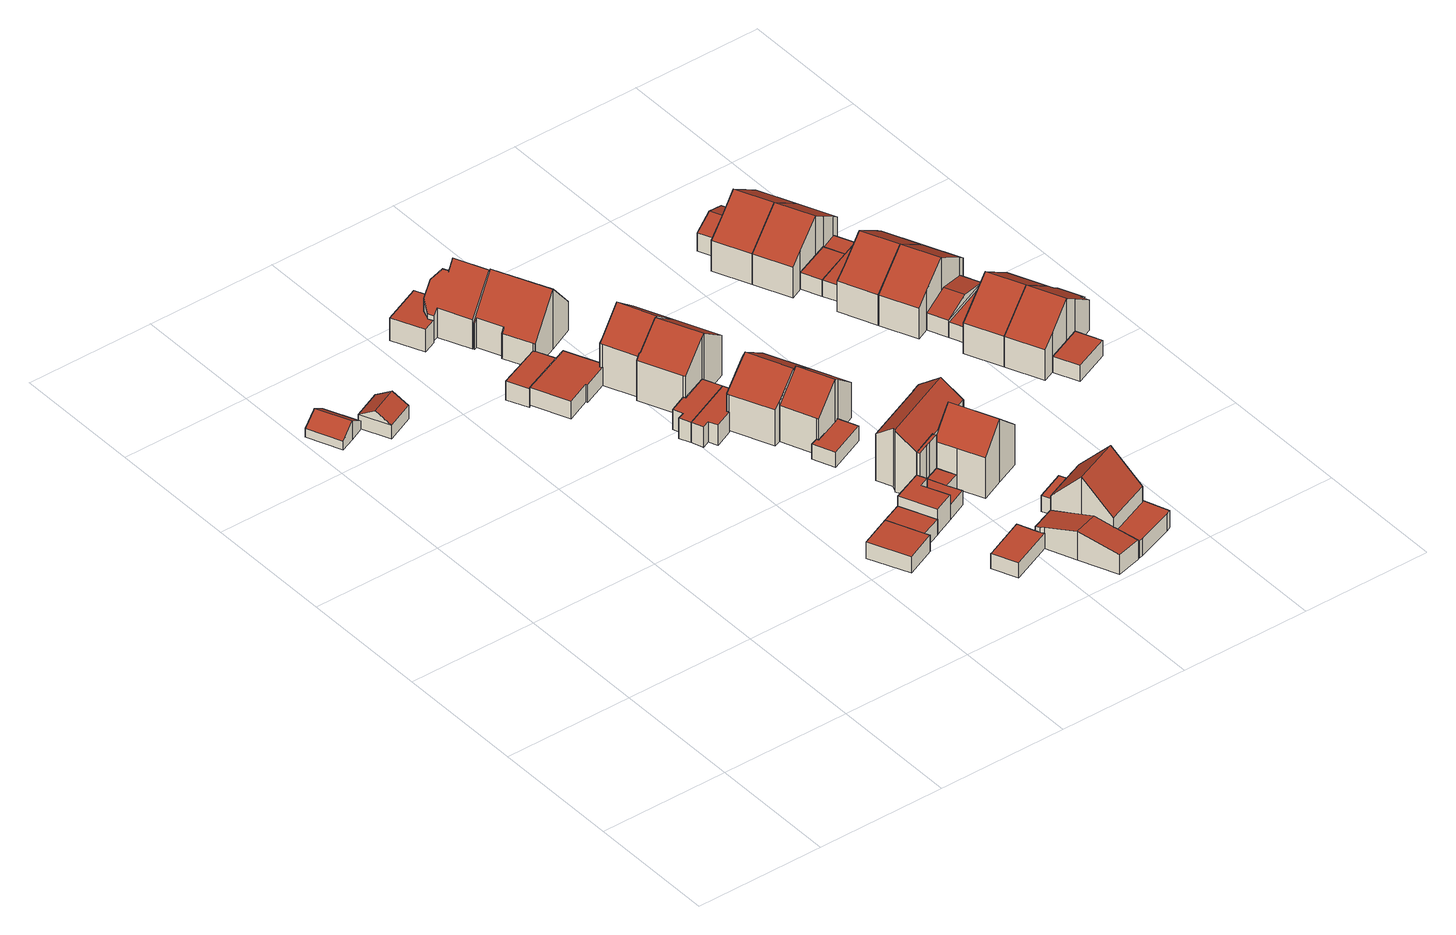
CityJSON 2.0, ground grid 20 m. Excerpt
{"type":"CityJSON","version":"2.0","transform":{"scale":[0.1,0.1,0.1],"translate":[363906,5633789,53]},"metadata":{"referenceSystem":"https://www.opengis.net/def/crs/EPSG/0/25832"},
"CityObjects":{
"building1":{"type":"Building","attributes":{"Geometrietyp2DReferenz":"3000","Gemeindeschluessel":"05315000","function":"31001_1313","roofType":"3100","measuredHeight":3.17,"storeysAboveGround":1},"address":[{"country":"Germany","locality":"Köln","thoroughfareNumber":"41","thoroughfareName":"Urbanusstr."}],"geometry":[{"type":"Solid","lod":"2","boundaries":[[[[0,1,2,3]],[[4,5,1,0]],[[6,7,5,4]],[[8,9,7,6]],[[10,11,9,8]],[[12,13,11,10]],[[3,2,13,12]],[[6,4,0,3,8]],[[12,10,8,3]],[[1,5,7,9,11,13,2]]]],"semantics":{"surfaces":[{"type":"WallSurface"},{"type":"RoofSurface"},{"type":"GroundSurface"}],"values":[[0,0,0,0,0,0,0,1,1,2]]}}]},
"building2":{"type":"Building","attributes":{"Geometrietyp2DReferenz":"3000","Gemeindeschluessel":"05315000","function":"31001_1313","roofType":"3100","measuredHeight":3.73,"storeysAboveGround":1},"address":[{"country":"Germany","locality":"Köln","thoroughfareNumber":"41","thoroughfareName":"Urbanusstr."}],"geometry":[{"type":"Solid","lod":"2","boundaries":[[[[14,15,16,17]],[[18,19,15,14]],[[20,21,19,18]],[[17,16,21,20]],[[14,22,18]],[[20,23,17]],[[17,23,22,14]],[[18,22,23,20]],[[15,19,21,16]]]],"semantics":{"surfaces":[{"type":"WallSurface"},{"type":"RoofSurface"},{"type":"GroundSurface"}],"values":[[0,0,0,0,0,0,1,1,2]]}}]},
"building3":{"type":"Building","attributes":{"Geometrietyp2DReferenz":"3000","Gemeindeschluessel":"05315000","function":"51009_1611","roofType":"1000","measuredHeight":2.69},"geometry":[{"type":"Solid","lod":"2","boundaries":[[[[24,25,26,27]],[[28,29,25,24]],[[30,31,29,28]],[[32,33,31,30]],[[27,26,33,32]],[[30,28,24,27,32]],[[25,29,31,33,26]]]],"semantics":{"surfaces":[{"type":"WallSurface"},{"type":"RoofSurface"},{"type":"GroundSurface"}],"values":[[0,0,0,0,0,1,2]]}}]},
"building4":{"type":"Building","attributes":{"Geometrietyp2DReferenz":"3000","Gemeindeschluessel":"05315000","function":"31001_2463","roofType":"1000","measuredHeight":3.12,"storeysAboveGround":1},"address":[{"country":"Germany","locality":"Köln","thoroughfareNumber":"41","thoroughfareName":"Urbanusstr."}],"geometry":[{"type":"Solid","lod":"2","boundaries":[[[[34,35,36,37]],[[38,39,35,34]],[[40,41,39,38]],[[42,43,41,40]],[[44,45,43,42]],[[46,47,45,44]],[[37,36,47,46]],[[44,42,40,38,34,37,46]],[[35,39,41,43,45,47,36]]]],"semantics":{"surfaces":[{"type":"WallSurface"},{"type":"RoofSurface"},{"type":"GroundSurface"}],"values":[[0,0,0,0,0,0,0,1,2]]}}]},
"building5":{"type":"Building","attributes":{"Geometrietyp2DReferenz":"3000","Gemeindeschluessel":"05315000","function":"31001_2463","roofType":"1000","measuredHeight":2.92,"storeysAboveGround":1},"address":[{"country":"Germany","locality":"Köln","thoroughfareNumber":"39a","thoroughfareName":"Urbanusstr."}],"geometry":[{"type":"Solid","lod":"2","boundaries":[[[[48,49,50,40]],[[51,52,49,48]],[[53,54,52,51]],[[55,56,54,53]],[[57,58,56,55]],[[59,60,58,57]],[[61,62,60,59]],[[42,63,62,61]],[[40,50,63,42]],[[61,59,57,55,53,51,48,40,42]],[[49,52,54,56,58,60,62,63,50]]]],"semantics":{"surfaces":[{"type":"WallSurface"},{"type":"RoofSurface"},{"type":"GroundSurface"}],"values":[[0,0,0,0,0,0,0,0,0,1,2]]}}]},
"building6":{"type":"Building","attributes":{"Geometrietyp2DReferenz":"3000","Gemeindeschluessel":"05315000","function":"31001_2463","roofType":"1000","measuredHeight":3.63,"storeysAboveGround":1},"address":[{"country":"Germany","locality":"Köln","thoroughfareNumber":"41","thoroughfareName":"Urbanusstr."}],"geometry":[{"type":"Solid","lod":"2","boundaries":[[[[64,65,66,67]],[[68,69,65,64]],[[70,71,69,68]],[[72,73,71,70]],[[74,75,73,72]],[[76,77,75,74]],[[78,79,77,76]],[[80,81,79,78]],[[82,83,81,80]],[[67,66,83,82]],[[80,78,76,74,72,70,68,64,67,82]],[[65,69,71,73,75,77,79,81,83,66]]]],"semantics":{"surfaces":[{"type":"WallSurface"},{"type":"RoofSurface"},{"type":"GroundSurface"}],"values":[[0,0,0,0,0,0,0,0,0,0,1,2]]}}]},
"building7":{"type":"Building","attributes":{"Geometrietyp2DReferenz":"3000","Gemeindeschluessel":"05315000","function":"51009_1611","roofType":"1000","measuredHeight":2.57},"geometry":[{"type":"Solid","lod":"2","boundaries":[[[[84,85,86,87]],[[24,88,85,84]],[[27,89,88,24]],[[87,86,89,27]],[[24,84,87,27]],[[85,88,89,86]]]],"semantics":{"surfaces":[{"type":"WallSurface"},{"type":"RoofSurface"},{"type":"GroundSurface"}],"values":[[0,0,0,0,1,2]]}}]},
"building8":{"type":"Building","attributes":{"Geometrietyp2DReferenz":"3000","Gemeindeschluessel":"05315000","function":"31001_1010","roofType":"3100","measuredHeight":9.88,"storeysAboveGround":1},"address":[{"country":"Germany","locality":"Köln","thoroughfareNumber":"41","thoroughfareName":"Urbanusstr."}],"geometry":[{"type":"Solid","lod":"2","boundaries":[[[[90,91,92,93]],[[94,95,91,90]],[[96,97,95,94]],[[98,99,97,96]],[[100,101,99,98]],[[102,103,101,100]],[[104,105,103,102]],[[106,107,105,104]],[[108,109,107,106]],[[110,111,109,108]],[[112,113,111,110]],[[114,115,113,112]],[[116,117,115,114]],[[93,92,117,116]],[[110,108,106,104,102,100,98,96,94,90,93,112]],[[116,114,112,93]],[[91,95,97,99,101,103,105,107,109,111,113,115,117,92]]]],"semantics":{"surfaces":[{"type":"WallSurface"},{"type":"RoofSurface"},{"type":"GroundSurface"}],"values":[[0,0,0,0,0,0,0,0,0,0,0,0,0,0,1,1,2]]}}]},
"building9":{"type":"Building","attributes":{"Geometrietyp2DReferenz":"3000","Gemeindeschluessel":"05315000","function":"31001_2000","roofType":"1000","measuredHeight":4.14,"storeysAboveGround":1},"address":[{"country":"Germany","locality":"Köln","thoroughfareNumber":"33","thoroughfareName":"Urbanusstr."}],"geometry":[{"type":"Solid","lod":"2","boundaries":[[[[118,119,120,121]],[[122,123,119,118]],[[124,125,123,122]],[[126,127,125,124]],[[128,129,127,126]],[[130,131,129,128]],[[121,120,131,130]],[[128,126,124,122,118,121,130]],[[119,123,125,127,129,131,120]]]],"semantics":{"surfaces":[{"type":"WallSurface"},{"type":"RoofSurface"},{"type":"GroundSurface"}],"values":[[0,0,0,0,0,0,0,1,2]]}}]},
"building10":{"type":"Building","attributes":{"Geometrietyp2DReferenz":"3000","Gemeindeschluessel":"05315000","function":"31001_2463","roofType":"1000","measuredHeight":2.51,"storeysAboveGround":1},"address":[{"country":"Germany","locality":"Köln","thoroughfareNumber":"31","thoroughfareName":"Urbanusstr."}],"geometry":[{"type":"Solid","lod":"2","boundaries":[[[[132,133,134,135]],[[136,137,133,132]],[[138,139,137,136]],[[140,141,139,138]],[[142,143,141,140]],[[135,134,143,142]],[[140,138,136,132,135,142]],[[133,137,139,141,143,134]]]],"semantics":{"surfaces":[{"type":"WallSurface"},{"type":"RoofSurface"},{"type":"GroundSurface"}],"values":[[0,0,0,0,0,0,1,2]]}}]},
"building11":{"type":"Building","attributes":{"Geometrietyp2DReferenz":"3000","Gemeindeschluessel":"05315000","function":"31001_2463","roofType":"1000","measuredHeight":3.26,"storeysAboveGround":1},"address":[{"country":"Germany","locality":"Köln","thoroughfareNumber":"39","thoroughfareName":"Urbanusstr."}],"geometry":[{"type":"Solid","lod":"2","boundaries":[[[[144,145,146,147]],[[148,149,145,144]],[[150,151,149,148]],[[152,153,151,150]],[[154,155,153,152]],[[156,157,155,154]],[[158,159,157,156]],[[147,146,159,158]],[[156,154,152,150,148,144,147,158]],[[145,149,151,153,155,157,159,146]]]],"semantics":{"surfaces":[{"type":"WallSurface"},{"type":"RoofSurface"},{"type":"GroundSurface"}],"values":[[0,0,0,0,0,0,0,0,1,2]]}}]},
"building12":{"type":"Building","attributes":{"Geometrietyp2DReferenz":"3000","Gemeindeschluessel":"05315000","function":"31001_2463","roofType":"1000","measuredHeight":3.24,"storeysAboveGround":1},"address":[{"country":"Germany","locality":"Köln","thoroughfareNumber":"37","thoroughfareName":"Urbanusstr."}],"geometry":[{"type":"Solid","lod":"2","boundaries":[[[[160,161,155,154]],[[162,163,161,160]],[[164,165,163,162]],[[166,167,165,164]],[[168,169,167,166]],[[170,171,169,168]],[[156,157,171,170]],[[154,155,157,156]],[[170,168,166,164,162,160,154,156]],[[161,163,165,167,169,171,157,155]]]],"semantics":{"surfaces":[{"type":"WallSurface"},{"type":"RoofSurface"},{"type":"GroundSurface"}],"values":[[0,0,0,0,0,0,0,0,1,2]]}}]},
"building13":{"type":"Building","attributes":{"Geometrietyp2DReferenz":"3000","Gemeindeschluessel":"05315000","function":"31001_1010","roofType":"3100","measuredHeight":9.89,"storeysAboveGround":1},"address":[{"country":"Germany","locality":"Köln","thoroughfareNumber":"41","thoroughfareName":"Urbanusstr."}],"geometry":[{"type":"Solid","lod":"2","boundaries":[[[[172,173,174,175]],[[176,177,173,172]],[[178,179,177,176]],[[180,91,179,178]],[[181,182,91,180]],[[116,117,182,181]],[[183,184,117,116]],[[185,186,184,183]],[[187,188,186,185]],[[189,190,188,187]],[[191,192,190,189]],[[193,194,192,191]],[[195,196,194,193]],[[197,198,196,195]],[[199,200,198,197]],[[175,174,200,199]],[[180,178,176,172,175,199,197,195,193,181]],[[191,189,187,185,183,116,181,193]],[[173,177,179,91,182,117,184,186,188,190,192,194,196,198,200,174]]]],"semantics":{"surfaces":[{"type":"WallSurface"},{"type":"RoofSurface"},{"type":"GroundSurface"}],"values":[[0,0,0,0,0,0,0,0,0,0,0,0,0,0,0,0,1,1,2]]}}]},
"building14":{"type":"Building","attributes":{"Geometrietyp2DReferenz":"3000","Gemeindeschluessel":"05315000","function":"31001_2463","roofType":"1000","measuredHeight":2.37,"storeysAboveGround":1},"address":[{"country":"Germany","locality":"Köln","thoroughfareNumber":"33","thoroughfareName":"Urbanusstr."}],"geometry":[{"type":"Solid","lod":"2","boundaries":[[[[201,119,123,202]],[[203,204,119,201]],[[205,206,204,203]],[[207,208,206,205]],[[209,127,208,207]],[[210,125,127,209]],[[202,123,125,210]],[[209,207,205,203,201,202,210]],[[119,204,206,208,127,125,123]]]],"semantics":{"surfaces":[{"type":"WallSurface"},{"type":"RoofSurface"},{"type":"GroundSurface"}],"values":[[0,0,0,0,0,0,0,1,2]]}}]},
"building15":{"type":"Building","attributes":{"Geometrietyp2DReferenz":"3000","Gemeindeschluessel":"05315000","function":"31001_1010","roofType":"3100","measuredHeight":10.36,"storeysAboveGround":2},"address":[{"country":"Germany","locality":"Köln","thoroughfareNumber":"39a","thoroughfareName":"Urbanusstr."}],"geometry":[{"type":"Solid","lod":"2","boundaries":[[[[211,56,212,213]],[[214,54,56,211]],[[215,52,54,214]],[[216,217,52,215]],[[218,219,217,216]],[[220,221,219,218]],[[222,223,221,220]],[[224,225,223,222]],[[213,212,225,224]],[[215,214,211,213,224,222,216]],[[220,218,216,222]],[[56,54,52,217,219,221,223,225,212]]]],"semantics":{"surfaces":[{"type":"WallSurface"},{"type":"RoofSurface"},{"type":"GroundSurface"}],"values":[[0,0,0,0,0,0,0,0,0,1,1,2]]}}]},
"building16":{"type":"Building","attributes":{"Geometrietyp2DReferenz":"3000","Gemeindeschluessel":"05315000","function":"31001_1010","roofType":"3100","measuredHeight":10.26,"storeysAboveGround":2},"address":[{"country":"Germany","locality":"Köln","thoroughfareNumber":"39","thoroughfareName":"Urbanusstr."}],"geometry":[{"type":"Solid","lod":"2","boundaries":[[[[226,227,228,229]],[[230,231,227,226]],[[232,233,231,230]],[[234,235,233,232]],[[236,237,235,234]],[[220,238,237,236]],[[239,240,238,220]],[[241,242,240,239]],[[243,244,242,241]],[[229,228,244,243]],[[234,232,230,226,229,243,241,236]],[[239,220,236,241]],[[227,231,233,235,237,238,240,242,244,228]]]],"semantics":{"surfaces":[{"type":"WallSurface"},{"type":"RoofSurface"},{"type":"GroundSurface"}],"values":[[0,0,0,0,0,0,0,0,0,0,1,1,2]]}}]},
"building17":{"type":"Building","attributes":{"Geometrietyp2DReferenz":"3000","Gemeindeschluessel":"05315000","function":"31001_2463","roofType":"1000","measuredHeight":2.5,"storeysAboveGround":1},"address":[{"country":"Germany","locality":"Köln","thoroughfareNumber":"35","thoroughfareName":"Urbanusstr."}],"geometry":[{"type":"Solid","lod":"2","boundaries":[[[[245,246,247,248]],[[249,250,246,245]],[[251,252,250,249]],[[253,254,252,251]],[[255,256,254,253]],[[248,247,256,255]],[[253,251,249,245,248,255]],[[246,250,252,254,256,247]]]],"semantics":{"surfaces":[{"type":"WallSurface"},{"type":"RoofSurface"},{"type":"GroundSurface"}],"values":[[0,0,0,0,0,0,1,2]]}}]},
"building18":{"type":"Building","attributes":{"Geometrietyp2DReferenz":"3000","Gemeindeschluessel":"05315000","function":"31001_1010","roofType":"3100","measuredHeight":9.47,"storeysAboveGround":2},"address":[{"country":"Germany","locality":"Köln","thoroughfareNumber":"37","thoroughfareName":"Urbanusstr."}],"geometry":[{"type":"Solid","lod":"2","boundaries":[[[[257,258,259,260]],[[261,262,258,257]],[[263,264,262,261]],[[265,266,264,263]],[[267,268,266,265]],[[269,270,268,267]],[[271,272,270,269]],[[273,274,272,271]],[[260,259,274,273]],[[267,265,263,261,257,260,269]],[[273,271,269,260]],[[258,262,264,266,268,270,272,274,259]]]],"semantics":{"surfaces":[{"type":"WallSurface"},{"type":"RoofSurface"},{"type":"GroundSurface"}],"values":[[0,0,0,0,0,0,0,0,0,1,1,2]]}}]},
"building19":{"type":"Building","attributes":{"Geometrietyp2DReferenz":"3000","Gemeindeschluessel":"05315000","function":"31001_2000","roofType":"1000","measuredHeight":2.25,"storeysAboveGround":1},"address":[{"country":"Germany","locality":"Köln","thoroughfareNumber":"33","thoroughfareName":"Urbanusstr."}],"geometry":[{"type":"Solid","lod":"2","boundaries":[[[[275,276,277,278]],[[279,206,276,275]],[[280,204,206,279]],[[278,277,204,280]],[[279,275,278,280]],[[276,206,204,277]]]],"semantics":{"surfaces":[{"type":"WallSurface"},{"type":"RoofSurface"},{"type":"GroundSurface"}],"values":[[0,0,0,0,1,2]]}}]},
"building20":{"type":"Building","attributes":{"Geometrietyp2DReferenz":"3000","Gemeindeschluessel":"05315000","function":"31001_1010","roofType":"3100","measuredHeight":9.41,"storeysAboveGround":2},"address":[{"country":"Germany","locality":"Köln","thoroughfareNumber":"35","thoroughfareName":"Urbanusstr."}],"geometry":[{"type":"Solid","lod":"2","boundaries":[[[[281,282,250,283]],[[284,246,282,281]],[[285,247,246,284]],[[286,258,247,285]],[[287,288,258,286]],[[273,274,288,287]],[[289,290,274,273]],[[283,250,290,289]],[[286,285,284,281,287]],[[283,289,273,287,281]],[[282,246,247,258,288,274,290,250]]]],"semantics":{"surfaces":[{"type":"WallSurface"},{"type":"RoofSurface"},{"type":"GroundSurface"}],"values":[[0,0,0,0,0,0,0,0,1,1,2]]}}]},
"building21":{"type":"Building","attributes":{"Gemeindeschluessel":"05315000","Geometrietyp2DReferenz":"3000","function":"31001_1010"},"address":[{"country":"Germany","locality":"Köln","thoroughfareNumber":"33a","thoroughfareName":"Urbanusstr."}],"children":["building21-1","building21-2"]},
"building21-1":{"type":"BuildingPart","attributes":{"roofType":"3100","measuredHeight":9.99,"storeysAboveGround":2},"parents":["building21"],"geometry":[{"type":"MultiSurface","lod":"2","boundaries":[[[291,292,293,294]],[[295,296,292,291]],[[297,298,296,295]],[[299,300,298,297]],[[301,302,300,299]],[[303,304,302,301]],[[305,306,304,303]],[[307,308,306,305]],[[309,310,308,307]],[[311,312,310,309]],[[313,314,312,311]],[[291,294,315,313,311,309,307,295]],[[305,303,301,299,297,295,307]],[[316,293,292,296,298,300,302,304,306,308,310,312,314]],[[313,317,315,316,314]],[[293,316,315,294]]],"semantics":{"surfaces":[{"type":"WallSurface"},{"type":"RoofSurface"},{"type":"GroundSurface"},{"type":"ClosureSurface"}],"values":[0,0,0,0,0,0,0,0,0,0,0,1,1,2,3,3]}}]},
"building21-2":{"type":"BuildingPart","attributes":{"roofType":"1000","measuredHeight":7.59,"storeysAboveGround":2},"address":[{"country":"Germany","locality":"Köln","thoroughfareNumber":"33a","thoroughfareName":"Urbanusstr."}],"parents":["building21"],"geometry":[{"type":"MultiSurface","lod":"2","boundaries":[[[318,319,314,320]],[[321,322,319,318]],[[323,324,322,321]],[[325,326,324,323]],[[294,293,326,325]],[[323,321,318,320,315,294,325]],[[316,314,319,322,324,326,293]],[[294,315,316,293]],[[320,313,317]],[[315,317,313,314,316]]],"semantics":{"surfaces":[{"type":"WallSurface"},{"type":"RoofSurface"},{"type":"GroundSurface"},{"type":"ClosureSurface"}],"values":[0,0,0,0,0,1,2,3,0,3]}}]},
"building22":{"type":"Building","attributes":{"Gemeindeschluessel":"05315000","Geometrietyp2DReferenz":"3000","function":"31001_1010"},"address":[{"country":"Germany","locality":"Köln","thoroughfareNumber":"31","thoroughfareName":"Urbanusstr."}],"children":["building22-1","building22-2"]},
"building22-1":{"type":"BuildingPart","attributes":{"roofType":"3100","measuredHeight":10.35,"storeysAboveGround":2},"parents":["building22"],"geometry":[{"type":"MultiSurface","lod":"2","boundaries":[[[327,328,329,330]],[[331,332,328,327]],[[333,334,332,331]],[[335,336,334,333]],[[337,338,336,335]],[[337,335,333,339]],[[331,327,330,339,333]],[[340,329,328,332,334,336,338]],[[339,341,342,343,337]],[[342,341,340,344]],[[344,338,343,342]],[[339,330,345,341]],[[341,345,329,340]]],"semantics":{"surfaces":[{"type":"WallSurface"},{"type":"RoofSurface"},{"type":"GroundSurface"},{"type":"ClosureSurface"}],"values":[0,0,0,0,0,1,1,2,0,3,3,0,3]}}]},
"building22-2":{"type":"BuildingPart","attributes":{"roofType":"3100","measuredHeight":4.65,"storeysAboveGround":2},"address":[{"country":"Germany","locality":"Köln","thoroughfareNumber":"31","thoroughfareName":"Urbanusstr."}],"parents":["building22"],"geometry":[{"type":"MultiSurface","lod":"2","boundaries":[[[346,139,347,348]],[[349,350,139,346]],[[351,137,350,349]],[[352,353,137,351]],[[345,329,353,352]],[[354,355,338,343]],[[356,357,355,354]],[[348,347,357,356]],[[356,354,343,342,348]],[[345,352,351,349,346,348,342]],[[139,350,137,353,329,344,338,355,357,347]],[[340,344,329]],[[341,342,344,340]],[[345,341,340,329]],[[342,343,338,344]]],"semantics":{"surfaces":[{"type":"WallSurface"},{"type":"RoofSurface"},{"type":"GroundSurface"},{"type":"ClosureSurface"}],"values":[0,0,0,0,0,0,0,0,1,1,2,0,3,3,3]}}]},
"building23":{"type":"Building","attributes":{"Geometrietyp2DReferenz":"3000","Gemeindeschluessel":"05315000","function":"31001_1010","roofType":"3100","measuredHeight":10.21,"storeysAboveGround":2},"address":[{"country":"Germany","locality":"Köln","thoroughfareNumber":"33","thoroughfareName":"Urbanusstr."}],"geometry":[{"type":"Solid","lod":"2","boundaries":[[[[358,277,276,359]],[[360,361,277,358]],[[362,363,361,360]],[[364,365,363,362]],[[366,367,365,364]],[[368,369,367,366]],[[370,371,369,368]],[[359,276,371,370]],[[360,358,359,370,368,362]],[[366,364,362,368]],[[277,361,363,365,367,369,371,276]]]],"semantics":{"surfaces":[{"type":"WallSurface"},{"type":"RoofSurface"},{"type":"GroundSurface"}],"values":[[0,0,0,0,0,0,0,0,1,1,2]]}}]},
"building24":{"type":"Building","attributes":{"Geometrietyp2DReferenz":"3000","Gemeindeschluessel":"05315000","function":"31001_2463","roofType":"1000","measuredHeight":2.65,"storeysAboveGround":1},"address":[{"country":"Germany","locality":"Köln","thoroughfareNumber":"31","thoroughfareName":"Urbanusstr."}],"geometry":[{"type":"Solid","lod":"2","boundaries":[[[[372,332,373,374]],[[375,328,332,372]],[[376,377,328,375]],[[374,373,377,376]],[[375,372,374,376]],[[332,328,377,373]]]],"semantics":{"surfaces":[{"type":"WallSurface"},{"type":"RoofSurface"},{"type":"GroundSurface"}],"values":[[0,0,0,0,1,2]]}}]},
"building25":{"type":"Building","attributes":{"Geometrietyp2DReferenz":"3000","Gemeindeschluessel":"05315000","function":"31001_2463","roofType":"1000","measuredHeight":2.82,"storeysAboveGround":1},"address":[{"country":"Germany","locality":"Köln","thoroughfareNumber":"31","thoroughfareName":"Urbanusstr."}],"geometry":[{"type":"Solid","lod":"2","boundaries":[[[[378,379,380,381]],[[382,383,379,378]],[[384,385,383,382]],[[386,387,385,384]],[[388,389,387,386]],[[390,391,389,388]],[[392,393,391,390]],[[394,395,393,392]],[[381,380,395,394]],[[392,390,388,386,384,382,378,381,394]],[[379,383,385,387,389,391,393,395,380]]]],"semantics":{"surfaces":[{"type":"WallSurface"},{"type":"RoofSurface"},{"type":"GroundSurface"}],"values":[[0,0,0,0,0,0,0,0,0,1,2]]}}]},
"building26":{"type":"Building","attributes":{"Geometrietyp2DReferenz":"3000","Gemeindeschluessel":"05315000","function":"31001_2463","roofType":"3100","measuredHeight":4.26,"storeysAboveGround":1},"address":[{"country":"Germany","locality":"Köln","thoroughfareNumber":"40","thoroughfareName":"Urbanusstr."}],"geometry":[{"type":"Solid","lod":"2","boundaries":[[[[396,397,398,399]],[[400,401,397,396]],[[402,403,401,400]],[[399,398,403,402]],[[396,404,400]],[[402,405,399]],[[399,405,404,396]],[[400,404,405,402]],[[397,401,403,398]]]],"semantics":{"surfaces":[{"type":"WallSurface"},{"type":"RoofSurface"},{"type":"GroundSurface"}],"values":[[0,0,0,0,0,0,1,1,2]]}}]},
"building27":{"type":"Building","attributes":{"Geometrietyp2DReferenz":"3000","Gemeindeschluessel":"05315000","function":"31001_1010","roofType":"3100","measuredHeight":9.28,"storeysAboveGround":2},"address":[{"country":"Germany","locality":"Köln","thoroughfareNumber":"40","thoroughfareName":"Urbanusstr."}],"geometry":[{"type":"Solid","lod":"2","boundaries":[[[[406,407,408,409]],[[410,411,407,406]],[[412,413,411,410]],[[414,415,413,412]],[[416,417,415,414]],[[418,419,417,416]],[[420,421,419,418]],[[409,408,421,420]],[[412,410,406,409,414]],[[420,418,416,414,409]],[[407,411,413,415,417,419,421,408]]]],"semantics":{"surfaces":[{"type":"WallSurface"},{"type":"RoofSurface"},{"type":"GroundSurface"}],"values":[[0,0,0,0,0,0,0,0,1,1,2]]}}]},
"building28":{"type":"Building","attributes":{"Geometrietyp2DReferenz":"3000","Gemeindeschluessel":"05315000","function":"31001_2463","roofType":"1000","measuredHeight":2.75,"storeysAboveGround":1},"address":[{"country":"Germany","locality":"Köln","thoroughfareNumber":"38","thoroughfareName":"Urbanusstr."}],"geometry":[{"type":"Solid","lod":"2","boundaries":[[[[422,423,424,425]],[[426,427,423,422]],[[428,429,427,426]],[[425,424,429,428]],[[426,422,425,428]],[[423,427,429,424]]]],"semantics":{"surfaces":[{"type":"WallSurface"},{"type":"RoofSurface"},{"type":"GroundSurface"}],"values":[[0,0,0,0,1,2]]}}]},
"building29":{"type":"Building","attributes":{"Geometrietyp2DReferenz":"3000","Gemeindeschluessel":"05315000","function":"31001_1010","roofType":"3100","measuredHeight":9.24,"storeysAboveGround":2},"address":[{"country":"Germany","locality":"Köln","thoroughfareNumber":"38","thoroughfareName":"Urbanusstr."}],"geometry":[{"type":"Solid","lod":"2","boundaries":[[[[430,431,432,433]],[[434,435,431,430]],[[436,437,435,434]],[[406,407,437,436]],[[409,408,407,406]],[[420,421,408,409]],[[438,439,421,420]],[[440,441,439,438]],[[433,432,441,440]],[[406,436,434,430,409]],[[433,440,438,420,409,430]],[[431,435,437,407,408,421,439,441,432]]]],"semantics":{"surfaces":[{"type":"WallSurface"},{"type":"RoofSurface"},{"type":"GroundSurface"}],"values":[[0,0,0,0,0,0,0,0,0,1,1,2]]}}]},
"building30":{"type":"Building","attributes":{"Geometrietyp2DReferenz":"3000","Gemeindeschluessel":"05315000","function":"31001_2463","roofType":"1000","measuredHeight":2.73,"storeysAboveGround":1},"address":[{"country":"Germany","locality":"Köln","thoroughfareNumber":"36","thoroughfareName":"Urbanusstr."}],"geometry":[{"type":"Solid","lod":"2","boundaries":[[[[442,443,423,422]],[[444,445,443,442]],[[446,447,445,444]],[[448,449,447,446]],[[426,427,449,448]],[[422,423,427,426]],[[448,446,444,442,422,426]],[[443,445,447,449,427,423]]]],"semantics":{"surfaces":[{"type":"WallSurface"},{"type":"RoofSurface"},{"type":"GroundSurface"}],"values":[[0,0,0,0,0,0,1,2]]}}]},
"building31":{"type":"Building","attributes":{"Geometrietyp2DReferenz":"3000","Gemeindeschluessel":"05315000","function":"31001_1010","roofType":"3100","measuredHeight":9.3,"storeysAboveGround":2},"address":[{"country":"Germany","locality":"Köln","thoroughfareNumber":"36","thoroughfareName":"Urbanusstr."}],"geometry":[{"type":"Solid","lod":"2","boundaries":[[[[450,451,452,453]],[[454,455,451,450]],[[456,449,455,454]],[[457,458,449,456]],[[459,447,458,457]],[[460,461,447,459]],[[462,463,461,460]],[[453,452,463,462]],[[456,454,450,453,457]],[[462,460,459,457,453]],[[451,455,449,458,447,461,463,452]]]],"semantics":{"surfaces":[{"type":"WallSurface"},{"type":"RoofSurface"},{"type":"GroundSurface"}],"values":[[0,0,0,0,0,0,0,0,1,1,2]]}}]},
"building32":{"type":"Building","attributes":{"Geometrietyp2DReferenz":"3000","Gemeindeschluessel":"05315000","function":"31001_1010","roofType":"3100","measuredHeight":9.29,"storeysAboveGround":2},"address":[{"country":"Germany","locality":"Köln","thoroughfareNumber":"34","thoroughfareName":"Urbanusstr."}],"geometry":[{"type":"Solid","lod":"2","boundaries":[[[[464,465,466,467]],[[468,469,465,464]],[[450,451,469,468]],[[453,452,451,450]],[[462,463,452,453]],[[470,471,463,462]],[[472,473,471,470]],[[467,466,473,472]],[[450,468,464,467,453]],[[472,470,462,453,467]],[[465,469,451,452,463,471,473,466]]]],"semantics":{"surfaces":[{"type":"WallSurface"},{"type":"RoofSurface"},{"type":"GroundSurface"}],"values":[[0,0,0,0,0,0,0,0,1,1,2]]}}]},
"building33":{"type":"Building","attributes":{"Geometrietyp2DReferenz":"3000","Gemeindeschluessel":"05315000","function":"31001_2463","roofType":"3100","measuredHeight":3.98,"storeysAboveGround":1},"address":[{"country":"Germany","locality":"Köln","thoroughfareNumber":"34","thoroughfareName":"Urbanusstr."}],"geometry":[{"type":"Solid","lod":"2","boundaries":[[[[474,475,473,476]],[[477,478,475,474]],[[479,465,478,477]],[[476,473,465,479]],[[474,480,477]],[[479,481,476]],[[476,481,480,474]],[[477,480,481,479]],[[475,478,465,473]]]],"semantics":{"surfaces":[{"type":"WallSurface"},{"type":"RoofSurface"},{"type":"GroundSurface"}],"values":[[0,0,0,0,0,0,1,1,2]]}}]},
"building34":{"type":"Building","attributes":{"Geometrietyp2DReferenz":"3000","Gemeindeschluessel":"05315000","function":"31001_2463","roofType":"1000","measuredHeight":2.49,"storeysAboveGround":1},"address":[{"country":"Germany","locality":"Köln","thoroughfareNumber":"32","thoroughfareName":"Urbanusstr."}],"geometry":[{"type":"Solid","lod":"2","boundaries":[[[[482,483,475,484]],[[485,486,483,482]],[[487,478,486,485]],[[484,475,478,487]],[[485,482,484,487]],[[483,486,478,475]]]],"semantics":{"surfaces":[{"type":"WallSurface"},{"type":"RoofSurface"},{"type":"GroundSurface"}],"values":[[0,0,0,0,1,2]]}}]},
"building35":{"type":"Building","attributes":{"Geometrietyp2DReferenz":"3000","Gemeindeschluessel":"05315000","function":"31001_1010","roofType":"3100","measuredHeight":9.28,"storeysAboveGround":2},"address":[{"country":"Germany","locality":"Köln","thoroughfareNumber":"32","thoroughfareName":"Urbanusstr."}],"geometry":[{"type":"Solid","lod":"2","boundaries":[[[[488,489,490,491]],[[492,493,489,488]],[[494,486,493,492]],[[495,496,486,494]],[[497,483,496,495]],[[498,499,483,497]],[[500,501,499,498]],[[491,490,501,500]],[[494,492,488,491,495]],[[500,498,497,495,491]],[[489,493,486,496,483,499,501,490]]]],"semantics":{"surfaces":[{"type":"WallSurface"},{"type":"RoofSurface"},{"type":"GroundSurface"}],"values":[[0,0,0,0,0,0,0,0,1,1,2]]}}]},
"building36":{"type":"Building","attributes":{"Geometrietyp2DReferenz":"3000","Gemeindeschluessel":"05315000","function":"51009_1610","roofType":"1000","measuredHeight":2.69},"geometry":[{"type":"Solid","lod":"2","boundaries":[[[[502,503,441,504]],[[505,506,503,502]],[[507,432,506,505]],[[504,441,432,507]],[[505,502,504,507]],[[503,506,432,441]]]],"semantics":{"surfaces":[{"type":"WallSurface"},{"type":"RoofSurface"},{"type":"GroundSurface"}],"values":[[0,0,0,0,1,2]]}}]},
"building37":{"type":"Building","attributes":{"Geometrietyp2DReferenz":"3000","Gemeindeschluessel":"05315000","function":"31001_2463","roofType":"1000","measuredHeight":2.63,"storeysAboveGround":1},"address":[{"country":"Germany","locality":"Köln","thoroughfareNumber":"30","thoroughfareName":"Urbanusstr."}],"geometry":[{"type":"Solid","lod":"2","boundaries":[[[[508,509,510,511]],[[512,513,509,508]],[[514,515,513,512]],[[511,510,515,514]],[[512,508,511,514]],[[509,513,515,510]]]],"semantics":{"surfaces":[{"type":"WallSurface"},{"type":"RoofSurface"},{"type":"GroundSurface"}],"values":[[0,0,0,0,1,2]]}}]},
"building38":{"type":"Building","attributes":{"Geometrietyp2DReferenz":"3000","Gemeindeschluessel":"05315000","function":"31001_1010","roofType":"3100","measuredHeight":9.32,"storeysAboveGround":2},"address":[{"country":"Germany","locality":"Köln","thoroughfareNumber":"30","thoroughfareName":"Urbanusstr."}],"geometry":[{"type":"Solid","lod":"2","boundaries":[[[[516,517,518,519]],[[520,521,517,516]],[[522,523,521,520]],[[524,525,523,522]],[[526,527,525,524]],[[528,529,527,526]],[[488,489,529,528]],[[491,490,489,488]],[[500,501,490,491]],[[530,531,501,500]],[[532,533,531,530]],[[519,518,533,532]],[[488,528,526,524,491]],[[522,520,516,519,532,530,500,491,524]],[[517,521,523,525,527,529,489,490,501,531,533,518]]]],"semantics":{"surfaces":[{"type":"WallSurface"},{"type":"RoofSurface"},{"type":"GroundSurface"}],"values":[[0,0,0,0,0,0,0,0,0,0,0,0,1,1,2]]}}]}
},
"vertices":[
[32,838,22],[32,838,8],[54,847,8],[54,847,39],[10,889,22],[10,889,8],[30,897,38],[30,897,8],[32,898,39],[32,898,8],[54,908,22],[54,908,8],[76,857,22],[76,857,8],
[96,817,30],[96,817,8],[139,836,8],[139,836,30],[76,862,30],[76,862,8],[119,881,30],[119,881,8],[86,839,45],[129,858,45],
[492,205,37],[492,205,10],[469,259,10],[469,259,37],[495,198,37],[495,198,10],[448,177,37],[448,177,10],[421,238,37],[421,238,10],
[328,812,42],[328,812,11],[327,815,11],[327,815,42],[329,812,42],[329,812,11],[341,784,42],[341,784,11],[276,757,42],[276,757,11],[274,755,42],[274,755,11],[260,787,42],[260,787,11],
[358,791,42],[358,791,13],[341,784,13],[381,738,42],[381,738,13],[374,735,42],[374,735,13],[376,731,42],[376,731,13],[338,715,42],[338,715,13],[337,717,42],[337,717,13],[300,701,42],[300,701,13],[276,757,13],
[303,959,45],[303,959,8],[282,1007,8],[282,1007,45],[301,958,45],[301,958,8],[297,966,45],[297,966,8],[281,972,45],[281,972,8],[265,965,45],[265,965,8],[259,949,45],[259,949,8],[263,941,45],[263,941,8],[243,933,45],[243,933,8],[222,981,45],[222,981,8],
[523,218,37],[523,218,11],[500,272,11],[500,272,37],[492,205,11],[469,259,11],
[291,895,61],[291,895,13],[333,914,13],[333,914,111],[270,943,61],[270,943,13],[263,940,53],[263,940,13],[263,941,53],[263,941,13],[259,949,53],[259,949,13],[265,965,66],[265,965,13],[281,972,85],[281,972,13],[297,966,99],[297,966,13],[301,958,99],[301,958,13],[303,959,101],[303,959,13],[311,963,111],[311,963,13],[354,982,61],[354,982,13],[375,932,61],[375,932,13],
[549,287,53],[549,287,12],[547,292,12],[547,292,53],[553,278,53],[553,278,12],[538,271,53],[538,271,12],[555,232,53],[555,232,12],[523,218,53],[523,218,12],[500,272,53],[500,272,12],
[596,145,39],[596,145,14],[534,118,14],[534,118,39],[606,119,39],[606,119,14],[612,107,39],[612,107,14],[547,79,39],[547,79,14],[531,117,39],[531,117,14],
[390,603,45],[390,603,12],[396,588,12],[396,588,45],[417,615,45],[417,615,12],[419,612,45],[419,612,12],[460,630,45],[460,630,12],[472,602,45],[472,602,12],[392,567,45],[392,567,12],[385,584,45],[385,584,12],
[483,574,45],[483,574,12],[443,557,45],[443,557,12],[444,553,45],[444,553,12],[416,541,45],[416,541,12],[410,554,45],[410,554,12],[399,549,45],[399,549,12],
[313,858,61],[313,858,13],[308,856,13],[308,856,54],[297,895,61],[297,895,13],[292,893,55],[292,893,13],[291,895,55],[335,915,111],[335,915,13],[394,889,61],[394,889,13],[402,885,54],[402,885,13],[408,870,54],[408,870,13],[406,862,61],[406,862,13],[412,849,61],[412,849,13],[373,831,111],[373,831,13],[329,812,55],[329,812,13],[328,812,54],[328,812,13],[327,815,54],[327,815,13],
[549,287,36],[553,278,36],[566,295,36],[566,295,12],[577,268,36],[577,268,12],[587,246,36],[587,246,12],[555,232,36],[538,271,36],
[376,731,80],[397,682,13],[397,682,80],[374,735,80],[381,738,86],[416,753,117],[416,753,13],[457,770,80],[457,770,13],[481,716,80],[481,716,13],[439,698,117],[439,698,13],[398,681,80],[398,681,13],
[417,615,80],[417,615,14],[419,612,14],[419,612,80],[390,678,80],[390,678,14],[397,682,86],[397,682,14],[398,681,86],[398,681,14],[435,697,117],[435,697,14],[481,716,14],[509,651,80],[509,651,14],[464,631,117],[464,631,14],[460,630,114],[460,630,14],
[503,441,40],[503,441,15],[502,444,15],[502,444,40],[550,461,40],[550,461,15],[562,432,40],[562,432,15],[504,407,40],[504,407,15],[491,440,40],[491,440,15],
[481,495,81],[481,495,15],[516,510,15],[516,510,109],[471,491,74],[471,491,15],[444,553,74],[444,553,15],[443,557,74],[443,557,15],[483,574,106],[483,574,15],[488,576,109],[488,576,15],[532,595,74],[532,595,15],[561,530,74],[561,530,15],
[602,278,35],[602,278,12],[590,305,12],[590,305,35],[577,268,35],[566,295,35],
[544,458,109],[544,458,15],[550,461,104],[503,441,74],[502,444,74],[481,495,74],[521,512,109],[521,512,15],[584,476,74],[584,476,15],
[534,320,113],[534,320,14],[547,292,14],[547,292,90],[535,322,114],[535,322,14],[539,331,109],[539,331,14],[529,355,90],[529,355,14],[625,396,91],[625,396,14],[624,397,90],[624,397,14],[637,402,90],[637,402,14],[650,372,114],[650,372,14],[663,341,90],[663,341,14],[662,341,90],[662,341,14],[588,308,89],[588,308,14],[588,310,90],[588,310,14],[588,309,90],
[590,305,90],[590,305,14],[588,308,90],[573,298,90],[573,298,14],[566,295,90],[566,295,14],[549,287,90],[549,287,14],
[669,145,69],[669,145,14],[643,134,14],[643,134,69],[713,163,69],[713,163,14],[731,120,118],[731,120,14],[749,76,69],[749,76,14],[679,47,69],[679,47,14],[661,91,118],[661,91,14],[661,91,56],[668,74,61],[679,47,54],[668,74,14],[643,134,46],
[612,107,49],[630,62,14],[630,62,61],[609,112,47],[609,112,14],[606,119,46],[612,121,46],[612,121,14],[693,14,46],[693,14,14],[655,4,46],[655,4,14],
[590,305,78],[602,278,78],[588,308,78],[588,308,12],[625,325,115],[625,325,12],[662,341,78],[662,341,12],[692,271,78],[692,271,12],[655,255,115],[655,255,12],[619,239,78],[619,239,12],
[713,163,40],[701,190,14],[701,190,40],[669,145,40],[657,171,40],[657,171,14],
[751,77,44],[751,77,16],[749,76,16],[749,76,44],[765,39,44],[765,39,16],[758,36,44],[758,36,16],[701,15,44],[701,15,16],[695,13,44],[695,13,16],[694,14,44],[694,14,16],[693,14,44],[693,14,16],[679,47,44],[679,47,16],
[722,871,41],[722,871,11],[708,905,11],[708,905,41],[663,845,41],[663,845,11],[648,879,41],[648,879,11],[693,858,54],[678,892,54],
[659,778,63],[659,778,13],[714,802,13],[714,802,106],[635,833,63],[635,833,13],[663,845,84],[663,845,13],[690,857,106],[690,857,13],[722,871,81],[722,871,13],[746,881,63],[746,881,13],[770,826,63],[770,826,13],
[771,726,41],[771,726,14],[758,755,14],[758,755,41],[714,701,41],[714,701,14],[701,731,41],[701,731,14],
[739,747,106],[739,747,13],[758,755,13],[758,755,91],[701,731,76],[701,731,13],[683,723,63],[683,723,13],[794,771,63],[794,771,13],[784,767,71],[784,767,13],
[797,737,41],[797,737,14],[799,738,41],[799,738,14],[811,708,41],[811,708,14],[727,671,41],[727,671,14],
[733,608,64],[733,608,14],[788,632,14],[788,632,107],[709,664,64],[709,664,14],[727,671,78],[764,687,107],[764,687,14],[811,708,71],[819,711,64],[819,711,14],[843,656,64],[843,656,14],
[776,562,79],[776,562,14],[812,577,14],[812,577,107],[757,553,64],[757,553,14],[867,601,64],[867,601,14],[859,598,71],[859,598,14],
[872,568,42],[872,568,14],[859,598,42],[789,532,42],[789,532,14],[776,562,42],[830,550,54],[817,580,54],
[884,538,39],[884,538,14],[872,568,39],[802,502,39],[802,502,14],[789,532,39],
[807,439,64],[807,439,14],[862,463,14],[862,463,107],[783,494,64],[783,494,14],[802,502,79],[838,518,107],[838,518,14],[884,538,71],[893,542,64],[893,542,14],[917,487,64],[917,487,14],
[797,737,40],[797,737,13],[784,767,40],[771,726,40],[771,726,13],[758,755,40],
[922,379,39],[922,379,13],[906,416,13],[906,416,39],[866,355,39],[866,355,13],[850,392,39],[850,392,13],
[936,443,64],[936,443,14],[946,447,14],[946,447,57],[941,431,64],[941,431,14],[906,416,92],[906,416,14],[886,408,107],[886,408,14],[850,392,78],[850,392,14],[831,384,64],[831,384,14],[921,479,64],[921,479,14],[930,483,57],[930,483,14]
]}
